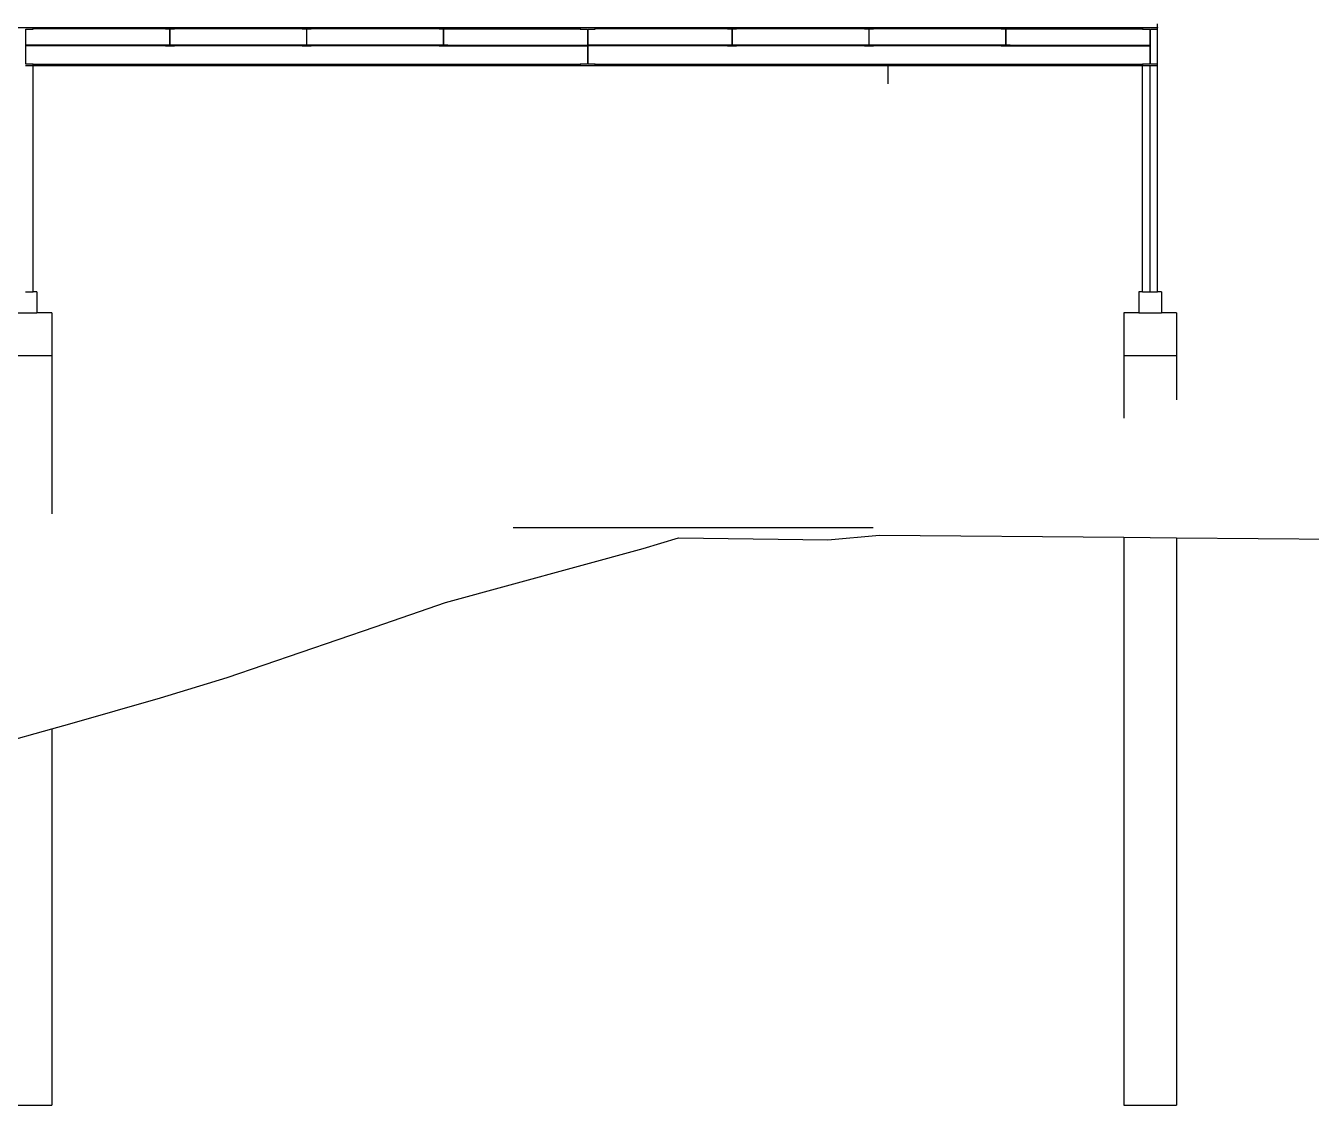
# Model space of a CAD drawing. Extents: x -53 to 53, y -13 to 12.
# Drawn here: x 26.19 to 43.33, y -12.97 to 1.43 of the extents above; entities that cross this region are included whole.
import ezdxf

# ---------------------------------------------------------------- set-up
doc = ezdxf.new("R2010")
doc.units = 0
doc.layers.get('0').update_dxf_attribs({"linetype": 'CONTINUOUS'})
doc.layers.add('SECTIONCUTEDGES', color=7, linetype='CONTINUOUS')

msp = doc.modelspace()

# ---------------------------------------------------------------- linework, layer by layer
for p, q in [((26.062, 1.401), (41.284, 1.401)), ((28.049, 1.396), (26.284, 1.396)), ((28.049, 1.386), (26.284, 1.386)), ((29.874, 1.396), (28.169, 1.396)), ((29.874, 1.386), (28.169, 1.386)), ((31.699, 1.396), (29.994, 1.396)), ((31.699, 1.386), (29.994, 1.386)), ((31.819, 1.396), (33.584, 1.396)), ((31.819, 1.386), (33.584, 1.386)), ((35.549, 1.396), (33.784, 1.396)), ((35.549, 1.386), (33.784, 1.386)), ((37.374, 1.396), (35.669, 1.396)), ((37.374, 1.386), (35.669, 1.386)), ((39.199, 1.396), (37.494, 1.396)), ((39.199, 1.386), (37.494, 1.386)), ((39.319, 1.396), (41.084, 1.396)), ((39.319, 1.386), (41.084, 1.386)), ((41.284, 1.401), (41.284, 1.451)), ((41.284, 1.401), (41.284, 1.396)), ((41.284, 1.401), (41.284, 1.396)), ((41.284, 1.187), (41.284, 1.38)), ((28.049, 1.165), (26.189, 1.165)), ((28.049, 1.156), (26.189, 1.156)), ((29.874, 1.165), (28.169, 1.165)), ((29.874, 1.156), (28.169, 1.156)), ((31.699, 1.165), (29.994, 1.165)), ((31.699, 1.156), (29.994, 1.156)), ((31.819, 1.165), (33.679, 1.165)), ((31.819, 1.156), (33.679, 1.156)), ((35.549, 1.165), (33.689, 1.165)), ((35.549, 1.156), (33.689, 1.156)), ((37.374, 1.165), (35.669, 1.165)), ((37.374, 1.156), (35.669, 1.156)), ((39.199, 1.165), (37.494, 1.165)), ((39.199, 1.156), (37.494, 1.156)), ((39.319, 1.165), (41.179, 1.165)), ((39.319, 1.156), (41.179, 1.156)), ((41.284, 0.912), (41.284, 1.187)), ((26.284, 0.912), (33.584, 0.912)), ((26.284, 0.845), (26.284, 0.896)), ((26.284, 0.896), (26.434, 0.896)), ((26.434, 0.896), (28.848, 0.896)), ((28.848, 0.896), (29.267, 0.896)), ((29.267, 0.896), (31.848, 0.896)), ((31.848, 0.896), (32.302, 0.896)), ((32.302, 0.896), (32.715, 0.896)), ((32.715, 0.896), (33.584, 0.896)), ((33.784, 0.912), (41.084, 0.912)), ((33.784, 0.896), (34.986, 0.896)), ((34.986, 0.896), (35.237, 0.896)), ((35.237, 0.896), (36.469, 0.896)), ((36.469, 0.896), (36.613, 0.896)), ((36.613, 0.896), (36.732, 0.896)), ((36.732, 0.896), (37.684, 0.896)), ((37.684, 0.896), (37.684, 0.733)), ((37.684, 0.896), (38.986, 0.896)), ((38.986, 0.896), (39.191, 0.896)), ((39.191, 0.896), (40.306, 0.896)), ((40.306, 0.896), (40.528, 0.896)), ((40.528, 0.896), (41.084, 0.896)), ((41.084, 0.672), (41.084, 0.896)), ((41.184, -2.124), (41.184, 0.896)), ((41.284, 0.803), (41.284, 0.896)), ((26.284, 0.733), (26.284, 0.845)), ((26.284, -0.169), (26.284, 0.733)), ((37.684, 0.733), (37.684, 0.65)), ((41.284, 0.205), (41.284, 0.803)), ((41.084, 0.147), (41.084, 0.672)), ((41.284, -0.267), (41.284, 0.205)), ((41.084, -0.267), (41.084, 0.147)), ((26.284, -0.267), (26.284, -0.169)), ((26.284, -0.923), (26.284, -0.267)), ((41.084, -0.573), (41.084, -0.267)), ((41.284, -0.497), (41.284, -0.267)), ((41.284, -0.801), (41.284, -0.497)), ((41.084, -0.978), (41.084, -0.573)), ((41.284, -1.042), (41.284, -0.801)), ((26.284, -1.267), (26.284, -0.923)), ((41.084, -1.127), (41.084, -0.978)), ((41.084, -1.938), (41.084, -1.127)), ((41.284, -1.772), (41.284, -1.042)), ((26.284, -1.315), (26.284, -1.267)), ((26.284, -2.124), (26.284, -1.315)), ((41.284, -1.872), (41.284, -1.772)), ((41.284, -2.124), (41.284, -1.872)), ((41.084, -2.004), (41.084, -1.938)), ((41.084, -2.124), (41.084, -2.004)), ((26.184, -2.124), (26.284, -2.124)), ((26.334, -2.124), (26.284, -2.124)), ((26.334, -2.124), (26.334, -2.267)), ((41.084, -2.124), (41.034, -2.124)), ((41.034, -2.124), (41.034, -2.404)), ((41.084, -2.124), (41.184, -2.124)), ((41.184, -2.124), (41.284, -2.124)), ((41.334, -2.124), (41.284, -2.124)), ((41.334, -2.124), (41.334, -2.404)), ((26.334, -2.267), (26.334, -2.268)), ((26.334, -2.268), (26.334, -2.27)), ((26.334, -2.27), (26.334, -2.323)), ((26.334, -2.323), (26.334, -2.404)), ((26.034, -2.404), (26.334, -2.404)), ((26.479, -2.404), (26.334, -2.404)), ((26.534, -2.404), (26.479, -2.404)), ((26.534, -2.404), (26.534, -2.458)), ((26.534, -2.458), (26.534, -2.974)), ((41.034, -2.404), (40.834, -2.404)), ((40.834, -2.404), (40.834, -2.974)), ((41.034, -2.404), (41.334, -2.404)), ((41.385, -2.404), (41.334, -2.404)), ((41.534, -2.404), (41.385, -2.404)), ((41.534, -2.404), (41.534, -2.716)), ((41.534, -2.716), (41.534, -2.974)), ((25.834, -2.974), (26.534, -2.974)), ((26.534, -2.974), (26.534, -3.971)), ((40.834, -2.974), (41.534, -2.974)), ((40.834, -2.974), (40.834, -3.174)), ((41.534, -2.974), (41.534, -3.267)), ((40.834, -3.174), (40.834, -3.219)), ((40.834, -3.219), (40.834, -3.267)), ((40.834, -3.267), (40.834, -3.782)), ((41.534, -3.267), (41.534, -3.513)), ((41.534, -3.513), (41.534, -3.565)), ((40.834, -3.782), (40.834, -3.811)), ((26.534, -3.971), (26.534, -4.267)), ((26.534, -4.267), (26.534, -4.502)), ((26.534, -4.502), (26.534, -4.566)), ((26.534, -4.566), (26.534, -4.744)), ((26.534, -4.744), (26.534, -4.872)), ((26.534, -4.872), (26.534, -4.994)), ((26.534, -4.994), (26.534, -5.086)), ((32.688, -5.267), (35.068, -5.267)), ((35.068, -5.267), (37.488, -5.267)), ((40.834, -5.398), (40.834, -12.974)), ((41.534, -5.404), (41.534, -12.974)), ((26.534, -7.952), (26.534, -12.974)), ((25.834, -12.974), (26.534, -12.974)), ((40.834, -12.974), (41.534, -12.974))]:
    msp.add_line(p, q)
at = {"layer": 'SECTIONCUTEDGES'}
for p, q in [((26.284, 1.396), (26.084, 1.396)), ((26.189, 1.38), (26.284, 1.38)), ((26.189, 1.165), (26.189, 1.38)), ((26.284, 1.386), (26.284, 1.396)), ((26.284, 1.38), (26.284, 1.386)), ((28.049, 1.396), (28.049, 1.386)), ((28.169, 1.396), (28.049, 1.396)), ((28.049, 1.386), (28.106, 1.386)), ((28.106, 1.386), (28.106, 1.165)), ((28.106, 1.386), (28.112, 1.386)), ((28.112, 1.386), (28.169, 1.386)), ((28.112, 1.165), (28.112, 1.386)), ((28.169, 1.386), (28.169, 1.396)), ((29.874, 1.396), (29.874, 1.386)), ((29.994, 1.396), (29.874, 1.396)), ((29.874, 1.386), (29.931, 1.386)), ((29.931, 1.386), (29.931, 1.165)), ((29.931, 1.386), (29.937, 1.386)), ((29.937, 1.386), (29.994, 1.386)), ((29.937, 1.165), (29.937, 1.386)), ((29.994, 1.386), (29.994, 1.396)), ((31.699, 1.396), (31.699, 1.386)), ((31.819, 1.396), (31.699, 1.396)), ((31.699, 1.386), (31.756, 1.386)), ((31.756, 1.386), (31.756, 1.165)), ((31.756, 1.386), (31.762, 1.386)), ((31.762, 1.386), (31.819, 1.386)), ((31.762, 1.165), (31.762, 1.386)), ((31.819, 1.386), (31.819, 1.396)), ((33.584, 1.396), (33.584, 1.386)), ((33.784, 1.396), (33.584, 1.396)), ((33.584, 1.386), (33.584, 1.38)), ((33.584, 1.38), (33.679, 1.38)), ((33.679, 1.38), (33.679, 1.165)), ((33.689, 1.38), (33.784, 1.38)), ((33.689, 1.165), (33.689, 1.38)), ((33.784, 1.386), (33.784, 1.396)), ((33.784, 1.38), (33.784, 1.386)), ((35.549, 1.396), (35.549, 1.386)), ((35.669, 1.396), (35.549, 1.396)), ((35.549, 1.386), (35.606, 1.386)), ((35.606, 1.386), (35.606, 1.165)), ((35.606, 1.386), (35.612, 1.386)), ((35.612, 1.386), (35.669, 1.386)), ((35.612, 1.165), (35.612, 1.386)), ((35.669, 1.386), (35.669, 1.396)), ((37.374, 1.396), (37.374, 1.386)), ((37.494, 1.396), (37.374, 1.396)), ((37.374, 1.386), (37.431, 1.386)), ((37.431, 1.386), (37.431, 1.165)), ((37.431, 1.386), (37.437, 1.386)), ((37.437, 1.386), (37.494, 1.386)), ((37.437, 1.165), (37.437, 1.386)), ((37.494, 1.386), (37.494, 1.396)), ((39.199, 1.396), (39.199, 1.386)), ((39.319, 1.396), (39.199, 1.396)), ((39.199, 1.386), (39.256, 1.386)), ((39.256, 1.386), (39.256, 1.165)), ((39.256, 1.386), (39.262, 1.386)), ((39.262, 1.386), (39.319, 1.386)), ((39.262, 1.165), (39.262, 1.386)), ((39.319, 1.386), (39.319, 1.396)), ((41.084, 1.396), (41.084, 1.386)), ((41.284, 1.396), (41.084, 1.396)), ((41.084, 1.386), (41.084, 1.38)), ((41.084, 1.38), (41.179, 1.38)), ((41.179, 1.38), (41.179, 1.165)), ((41.189, 1.38), (41.284, 1.38)), ((41.189, 0.912), (41.189, 1.38)), ((41.284, 1.38), (41.284, 1.396)), ((26.189, 1.156), (26.189, 1.165)), ((26.189, 0.912), (26.189, 1.156)), ((28.049, 1.165), (28.049, 1.156)), ((28.106, 1.165), (28.049, 1.165)), ((28.049, 1.156), (28.169, 1.156)), ((28.169, 1.165), (28.112, 1.165)), ((28.169, 1.156), (28.169, 1.165)), ((29.874, 1.165), (29.874, 1.156)), ((29.931, 1.165), (29.874, 1.165)), ((29.874, 1.156), (29.994, 1.156)), ((29.994, 1.165), (29.937, 1.165)), ((29.994, 1.156), (29.994, 1.165)), ((31.699, 1.165), (31.699, 1.156)), ((31.756, 1.165), (31.699, 1.165)), ((31.699, 1.156), (31.819, 1.156)), ((31.819, 1.165), (31.762, 1.165)), ((31.819, 1.156), (31.819, 1.165)), ((33.679, 1.165), (33.679, 1.156)), ((33.679, 1.156), (33.679, 0.912)), ((33.689, 1.156), (33.689, 1.165)), ((33.689, 0.912), (33.689, 1.156)), ((35.549, 1.165), (35.549, 1.156)), ((35.606, 1.165), (35.549, 1.165)), ((35.549, 1.156), (35.669, 1.156)), ((35.669, 1.165), (35.612, 1.165)), ((35.669, 1.156), (35.669, 1.165)), ((37.374, 1.165), (37.374, 1.156)), ((37.431, 1.165), (37.374, 1.165)), ((37.374, 1.156), (37.494, 1.156)), ((37.494, 1.165), (37.437, 1.165)), ((37.494, 1.156), (37.494, 1.165)), ((39.199, 1.165), (39.199, 1.156)), ((39.256, 1.165), (39.199, 1.165)), ((39.199, 1.156), (39.319, 1.156)), ((39.319, 1.165), (39.262, 1.165)), ((39.319, 1.156), (39.319, 1.165)), ((41.179, 1.165), (41.179, 1.156)), ((41.179, 1.156), (41.179, 0.912)), ((26.184, 0.896), (26.284, 0.896)), ((26.284, 0.912), (26.189, 0.912)), ((26.284, 0.896), (26.284, 0.912)), ((33.584, 0.912), (33.584, 0.896)), ((33.679, 0.912), (33.584, 0.912)), ((33.584, 0.896), (33.784, 0.896)), ((33.784, 0.912), (33.689, 0.912)), ((33.784, 0.896), (33.784, 0.912)), ((41.084, 0.912), (41.084, 0.896)), ((41.179, 0.912), (41.084, 0.912)), ((41.084, 0.896), (41.184, 0.896)), ((41.184, 0.896), (41.284, 0.896)), ((41.284, 0.912), (41.189, 0.912)), ((41.284, 0.896), (41.284, 0.912)), ((34.42, -5.547), (34.894, -5.406)), ((34.894, -5.406), (36.883, -5.431)), ((36.883, -5.431), (37.573, -5.369)), ((37.573, -5.369), (40.834, -5.398)), ((40.834, -5.398), (41.534, -5.404)), ((41.534, -5.404), (44.992, -5.435)), ((31.785, -6.267), (34.42, -5.547)), ((30.846, -6.594), (31.785, -6.267)), ((28.875, -7.267), (30.846, -6.594)), ((27.984, -7.539), (28.875, -7.267)), ((26.774, -7.885), (27.984, -7.539)), ((26.534, -7.952), (26.774, -7.885)), ((25.834, -8.148), (26.534, -7.952))]:
    msp.add_line(p, q, dxfattribs=at)

doc.saveas('drawing.dxf')
